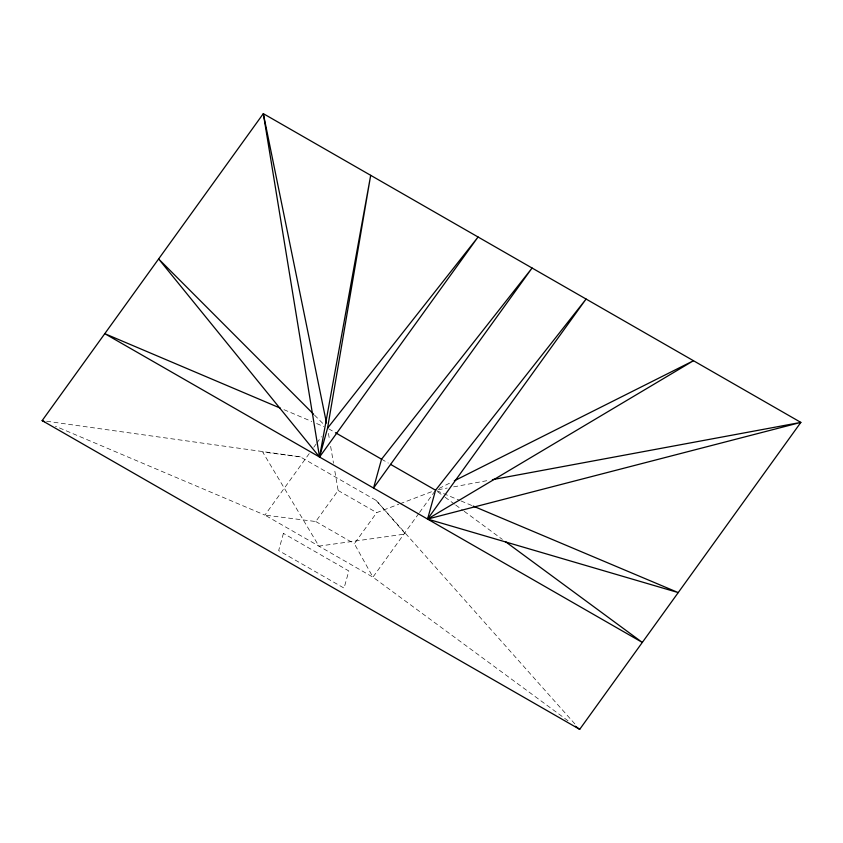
<?xml version="1.0" encoding="UTF-8"?>
<svg xmlns="http://www.w3.org/2000/svg" width="843" height="843" viewBox="0 0 843 843"><rect width="100%" height="100%" fill="white"/><g stroke="black" fill="none" stroke-linecap="round" stroke-linejoin="round"><path stroke-width="0.63" stroke-dasharray="4.21 3.16" d="M309.212 453.618L264.913 515.105L55.469 426.252M313.796 447.254L316.093 444.071M316.852 443.018L321.436 436.653M568.024 720.776L372.933 577.149L264.913 515.105L315.767 521.532L338.138 490.489L334.386 468.413M418.76 513.535L372.933 577.149L354.345 543.693L376.716 512.639L398.781 504.23M419.529 512.481L434.798 491.279M439.087 488.445L451.974 481.975M400.014 503.766L433.112 491.153M438.149 489.741L447.18 488.055M453.639 486.864L489.783 480.152M300.266 456.843L262.626 451.943L318.928 546.127L405.472 533.998L376.178 500.436L300.266 456.843L46.059 421.152M436.779 490.731L459.835 500.457M461.047 500.963L471.964 505.568M283.965 409.677L311.805 421.489M316.652 423.544L323.912 426.632M328.675 428.813L334.302 432.048M381.552 459.193L388.307 463.07M338.138 490.489L376.716 512.639M315.767 521.532L354.345 543.693M437.686 491.775L444.05 496.464M445.104 497.244L454.651 504.262M455.715 505.041L463.134 510.51M464.198 511.29L502.365 539.394M314.555 415.156L323.838 424.45M376.178 500.436L576.201 725.433M328.433 433.365L329.529 439.856M330.635 446.347L333.501 463.218M283.427 533.387L278.664 550.563L344.07 588.129L348.823 570.953L283.427 533.387"/><path stroke-width="1.26" d="M326.494 423.017L263.311 113.647L42.15 420.604L579.689 729.353L800.85 422.396L263.311 113.647L319.539 457.022L327.548 428.17L370.688 175.323L319.539 457.022L158.621 258.949L313.628 414.219M381.552 459.193L373.554 488.044L532.081 268.021L381.552 459.193L335.419 432.691M492.365 479.667L800.85 422.396L427.57 519.067L435.568 490.215L586.085 299.044L427.57 519.067L678.236 592.587L473.176 506.085M319.539 457.022L478.065 236.999L327.548 428.17M427.57 519.067L693.473 360.72L454.324 480.795M280.329 408.138L104.785 333.67L642.324 642.429L505.547 541.733M42.15 420.604L44.574 421.637M390.562 464.367L435.568 490.215M575.453 726.234L579.689 729.353"/></g></svg>
